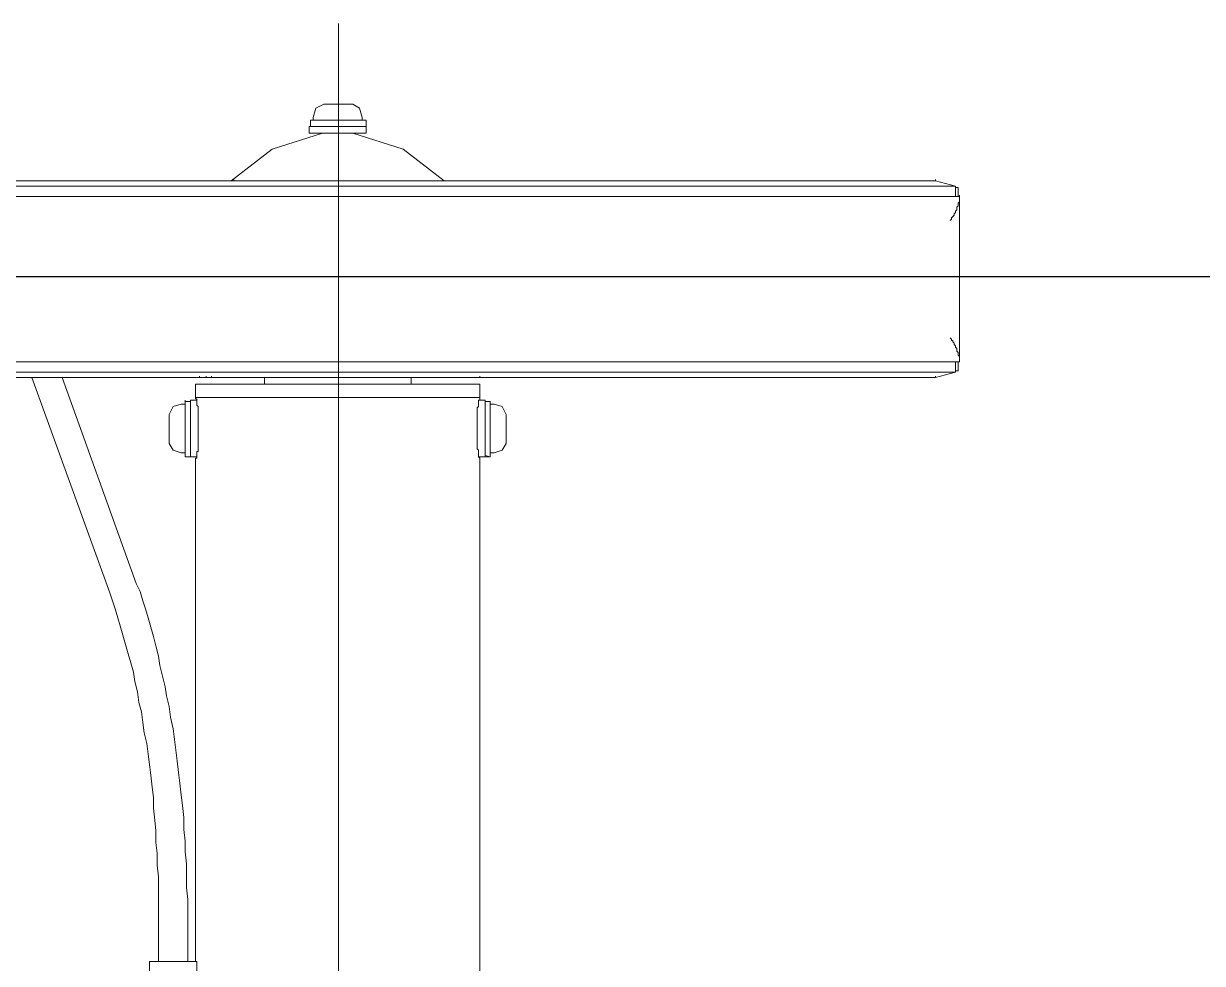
# Model space of a CAD drawing. Header units: millimetres. Extents: x 25083 to 52777, y 24772 to 45779.
# Drawn here: x 49714.1 to 49839, y 36984.8 to 37084.4 of the extents above; entities that cross this region are included whole.
import ezdxf

# ---------------------------------------------------------------- set-up
doc = ezdxf.new("R2010")
doc.units = ezdxf.units.MM
doc.layers.add('小车', color=7, linetype='Continuous')

# ---------------------------------------------------------------- blocks, each defined once
blk = doc.blocks.new('A$C1A4175F5')
at = {"layer": '小车', "color": 7, "lineweight": 0}
for points in [[(1269.95, 895.768), (1270.51, 897.868)], [(1271.63, 897.868), (1270.51, 897.868)], [(1270.65, 897.868), (1270.51, 897.868)], [(1270.51, 897.868), (1270.51, 773.561)], [(1270.65, 897.868), (1270.65, 898.008), (1270.65, 898.148), (1270.79, 898.148), (1270.93, 898.148)], [(1271.63, 898.148), (1270.93, 898.148)], [(1274.149, 897.308), (1274.01, 897.448), (1273.87, 897.448), (1273.87, 897.588), (1273.73, 897.588), (1273.59, 897.728), (1273.45, 897.728), (1273.31, 897.868), (1273.17, 897.868), (1273.03, 898.008), (1272.89, 898.008), (1272.75, 898.008), (1272.61, 898.148), (1272.47, 898.148), (1272.33, 898.148), (1272.19, 898.288), (1272.05, 898.288), (1271.91, 898.288), (1271.77, 898.288), (1271.63, 898.288)], [(1271.63, 898.288), (1271.77, 898.288)], [(1271.63, 898.288), (1289.128, 898.288)], [(1271.63, 778.18), (1271.63, 898.288)], [(1289.128, 898.288), (1288.988, 898.288), (1288.848, 898.288), (1288.708, 898.288), (1288.568, 898.288), (1288.428, 898.148), (1288.288, 898.148), (1288.148, 898.148), (1288.008, 898.008), (1287.868, 898.008), (1287.728, 898.008), (1287.588, 897.868), (1287.448, 897.868), (1287.308, 897.728), (1287.168, 897.728), (1287.028, 897.588), (1286.888, 897.448), (1286.748, 897.448), (1286.608, 897.308)], [(1289.128, 898.288), (1289.268, 898.288)], [(1289.128, 773.421), (1289.128, 898.288)], [(1289.828, 898.148), (1289.128, 898.148)], [(1290.248, 897.868), (1289.128, 897.868)], [(1289.828, 898.148), (1289.968, 898.148), (1290.108, 898.148), (1290.108, 898.008), (1290.108, 897.868)], [(1290.248, 897.868), (1290.108, 897.868)], [(1290.808, 895.768), (1290.248, 897.868)], [(1290.248, 897.868), (1290.248, 773.561)], [(1269.95, 895.768), (1270.09, 895.768)], [(1269.95, 895.768), (1269.95, 773.421)], [(1290.808, 895.768), (1290.948, 895.768)], [(1290.808, 773.421), (1290.808, 895.768)], [(1262.951, 850.273), (1262.251, 849.853), (1261.971, 849.013)], [(1262.951, 850.273), (1266.03, 850.273)], [(1267.15, 849.013), (1266.87, 849.853), (1266.03, 850.273)], [(1261.551, 848.593), (1261.691, 848.593)], [(1261.551, 848.593), (1261.551, 848.033)], [(1261.551, 848.593), (1261.691, 848.033)], [(1267.43, 848.593), (1261.551, 848.593)], [(1261.551, 848.593), (1261.551, 848.033)], [(1261.551, 848.033), (1267.57, 848.033)], [(1261.551, 848.033), (1261.551, 847.333)], [(1261.971, 849.013), (1261.971, 848.593)], [(1267.15, 849.013), (1267.15, 848.593)], [(1267.43, 848.593), (1267.43, 848.033)], [(1267.57, 848.033), (1267.57, 847.333)], [(1261.271, 847.473), (1207.096, 847.473)], [(1262.811, 847.193), (1262.671, 847.193), (1262.531, 847.193), (1262.391, 847.193), (1262.251, 847.333), (1262.111, 847.333), (1261.971, 847.333), (1261.831, 847.333), (1261.691, 847.333), (1261.551, 847.333), (1261.411, 847.473), (1261.271, 847.473)], [(1263.231, 847.193), (1262.811, 847.193)], [(1265.75, 847.193), (1263.231, 847.193)], [(1266.31, 847.193), (1265.75, 847.193)], [(1267.85, 847.473), (1267.71, 847.473), (1267.57, 847.473), (1267.57, 847.333), (1267.43, 847.333), (1267.29, 847.333), (1267.15, 847.333), (1267.01, 847.333), (1266.87, 847.333), (1266.73, 847.193), (1266.59, 847.193), (1266.45, 847.193), (1266.31, 847.193)], [(1267.85, 847.473), (1267.99, 847.473)], [(1267.85, 847.473), (1267.85, 817.376)], [(1269.25, 847.473), (1267.85, 847.473)], [(1267.85, 817.376), (1267.85, 847.473)], [(1269.25, 817.376), (1269.25, 847.473)], [(1269.95, 819.056), (1269.95, 847.473)], [(1269.95, 847.473), (1270.09, 847.473)], [(1295.847, 834.034), (1294.167, 839.354), (1290.808, 843.693)], [(1269.95, 840.194), (1269.25, 840.194)], [(1295.847, 829.415), (1295.847, 835.434)], [(1296.547, 835.434), (1295.847, 835.434)], [(1296.547, 835.434), (1297.247, 835.434)], [(1296.547, 835.434), (1296.547, 829.415)], [(1297.247, 835.434), (1297.247, 829.555)], [(1297.527, 835.014), (1297.247, 835.014)], [(1298.927, 834.034), (1298.507, 834.734), (1297.527, 835.014)], [(1298.927, 834.034), (1298.927, 830.955)], [(1290.808, 821.156), (1294.167, 825.495), (1295.847, 830.815)], [(1297.527, 829.835), (1298.507, 830.115), (1298.927, 830.955)], [(1296.547, 829.415), (1295.847, 829.415)], [(1296.547, 829.555), (1297.247, 829.555)], [(1297.527, 829.835), (1297.247, 829.835)], [(1269.95, 824.655), (1269.25, 824.655)], [(1290.808, 821.436), (1290.948, 821.436), (1290.948, 821.296), (1290.808, 821.296), (1290.808, 821.156)], [(1269.95, 818.496), (1269.95, 819.056)], [(1269.95, 819.056), (1270.09, 819.056)], [(1269.95, 818.496), (1270.09, 818.496)], [(1269.95, 817.796), (1269.95, 818.496)], [(1208.076, 817.516), (1206.536, 817.516)], [(1208.076, 817.516), (1208.076, 812.477)], [(1261.271, 817.376), (1208.076, 817.376)], [(1261.271, 817.376), (1261.411, 817.376), (1261.411, 817.516), (1261.551, 817.516), (1261.691, 817.516), (1261.831, 817.516), (1261.971, 817.516), (1262.111, 817.516), (1262.111, 817.656), (1262.251, 817.656), (1262.391, 817.656), (1262.531, 817.656), (1262.671, 817.656), (1262.811, 817.656)], [(1261.551, 816.816), (1261.551, 817.516)], [(1267.57, 816.816), (1261.551, 816.816)], [(1261.551, 816.256), (1261.551, 816.816)], [(1262.811, 817.656), (1263.231, 817.656)], [(1263.231, 817.656), (1265.75, 817.656)], [(1265.75, 817.656), (1266.31, 817.656)], [(1266.31, 817.656), (1266.45, 817.656), (1266.59, 817.656), (1266.73, 817.656), (1266.87, 817.656), (1267.01, 817.516), (1267.15, 817.516), (1267.29, 817.516), (1267.43, 817.516), (1267.57, 817.516), (1267.71, 817.516), (1267.71, 817.376), (1267.85, 817.376)], [(1267.43, 816.256), (1267.43, 816.816)], [(1267.43, 816.256), (1267.43, 816.816)], [(1267.43, 816.256), (1267.43, 816.816)], [(1267.57, 816.816), (1267.57, 817.516)], [(1269.25, 817.376), (1267.85, 817.376)], [(1269.95, 817.796), (1270.09, 817.796)], [(1212.136, 816.536), (1208.076, 816.536)], [(1248.112, 811.077), (1247.272, 811.497), (1246.292, 811.777), (1245.452, 812.057), (1244.473, 812.337), (1243.493, 812.617), (1242.513, 812.897), (1241.533, 813.177), (1240.413, 813.457), (1239.433, 813.597), (1238.313, 813.876), (1237.193, 814.156), (1236.213, 814.296), (1235.094, 814.576), (1233.974, 814.716), (1232.714, 814.996), (1231.594, 815.136), (1230.474, 815.276), (1229.354, 815.416), (1228.094, 815.556), (1226.974, 815.696), (1225.714, 815.836), (1224.595, 815.976), (1223.335, 816.116), (1222.075, 816.116), (1220.815, 816.256), (1219.695, 816.256), (1218.435, 816.396), (1217.175, 816.396), (1215.915, 816.396), (1214.656, 816.536), (1213.396, 816.536), (1212.136, 816.536)], [(1261.551, 816.256), (1267.43, 816.256)], [(1261.971, 815.836), (1261.971, 816.256)], [(1261.971, 815.836), (1262.251, 814.996), (1262.951, 814.576)], [(1266.03, 814.576), (1266.87, 814.996), (1267.15, 815.836)], [(1267.15, 815.836), (1267.15, 816.256)], [(1267.43, 816.256), (1267.57, 816.256)], [(1266.03, 814.576), (1262.951, 814.576)], [(1212.136, 813.457), (1208.076, 813.457)], [(1213.396, 813.457), (1212.136, 813.457)], [(1247.132, 808.277), (1246.292, 808.557), (1245.452, 808.837), (1244.473, 809.117), (1243.633, 809.397), (1242.653, 809.677), (1241.673, 809.957), (1240.693, 810.237), (1239.713, 810.517), (1238.733, 810.797), (1237.753, 810.937), (1236.633, 811.217), (1235.513, 811.357), (1234.534, 811.637), (1233.414, 811.777), (1232.294, 811.917), (1231.174, 812.197), (1230.054, 812.337), (1228.934, 812.477), (1227.814, 812.617), (1226.554, 812.757), (1225.434, 812.897), (1224.315, 812.897), (1223.055, 813.037), (1221.935, 813.177), (1220.675, 813.177), (1219.555, 813.317), (1218.295, 813.317), (1217.035, 813.457), (1215.915, 813.457), (1214.656, 813.457), (1213.396, 813.457)], [(1208.076, 812.477), (1206.536, 812.477)], [(1269.95, 803.238), (1248.112, 811.077)], [(1269.95, 800.018), (1247.132, 808.277)]]:
    blk.add_lwpolyline(points, dxfattribs=at)
at = {"layer": '小车', "color": 1, "lineweight": 0}
for points in [[(1261.271, 832.495), (1207.096, 832.495)], [(1307.466, 832.495), (1261.271, 832.495)]]:
    blk.add_lwpolyline(points, dxfattribs=at)

msp = doc.modelspace()

# ---------------------------------------------------------------- linework, layer by layer
msp.add_lwpolyline([(48867.913, 35857.595), (48867.913, 37057.595), (49967.913, 37057.595), (49967.913, 35857.595)], close=True)

# ---------------------------------------------------------------- block references
at = {"layer": '小车', "ltscale": 10, "xscale": -1, "rotation": 270}
msp.add_blockref('A$C1A4175F5', (48914.945, 35776.933), dxfattribs=at)

doc.saveas('drawing.dxf')
